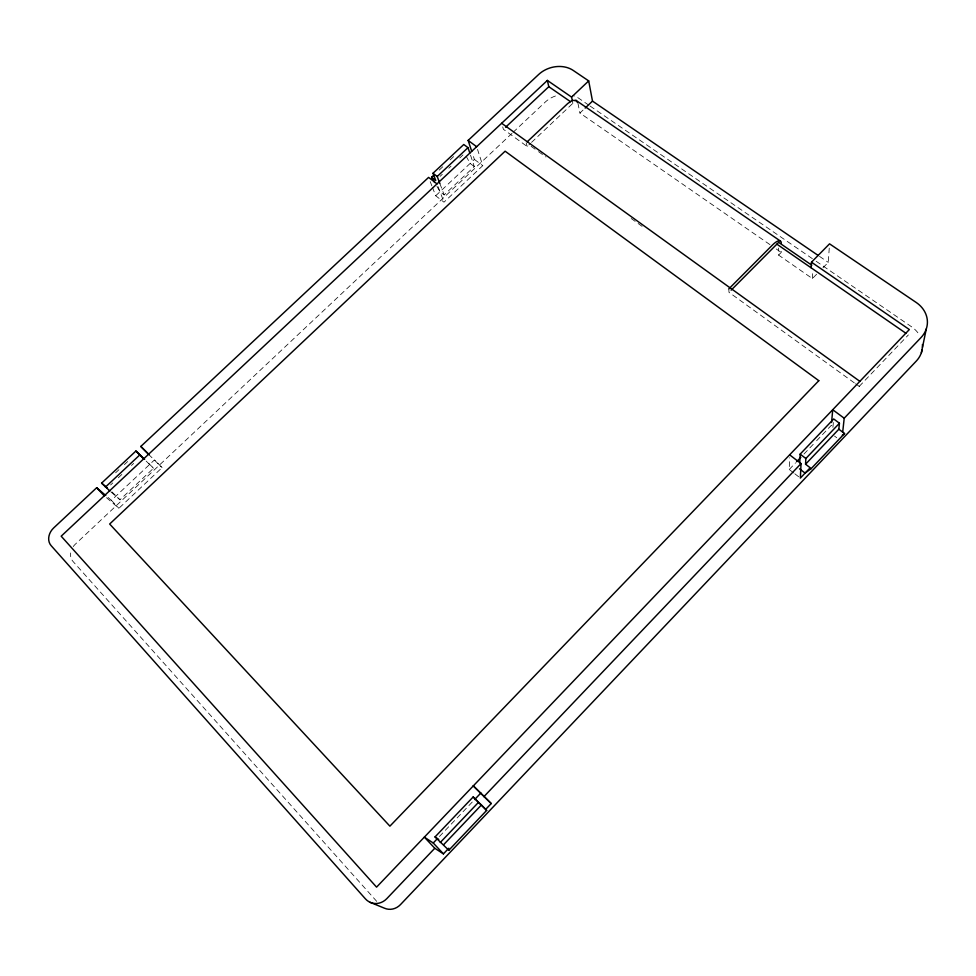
<?xml version="1.0" encoding="UTF-8"?>
<svg xmlns="http://www.w3.org/2000/svg" width="976" height="976" viewBox="0 0 976 976"><rect width="100%" height="100%" fill="white"/><g stroke="black" fill="none" stroke-linecap="round" stroke-linejoin="round"><path stroke-width="0.73" stroke-dasharray="4.88 3.66" d="M816.619 274.244L812.386 278.563L778.58 255.09L778.616 248.014M778.58 255.09L781.215 252.43L781.239 249.807M793.695 472.921L789.255 469.48L789.56 457.756M812.386 278.563L812.727 271.609M822.975 267.766L828.282 262.373L829.246 248.111M832.918 427.378L833.431 421.766M855.525 383.751L859.222 386.411L859.539 383.885M859.222 386.411L908.351 334.951M439.444 836.481L473.628 800.613M789.255 469.48L795.562 462.856M803.98 454.035L815.546 441.896M816.595 440.786L831.32 425.341L833.565 427.012M769.966 244.634L579.927 113.033L584.112 109.056M502.701 126.892L503.396 129.308L527.186 146.498L530.456 143.411M531.542 142.386L575.986 100.357M111.008 491.989L119.975 499.785L153.525 468.236L146.693 461.343M436.955 186.453L440.03 191.699L444.165 194.895L474.299 166.554L470.261 154.403M511.985 133.37L75.384 544.132A13.347 10.968 -46 0 0 72.883 547.146M513.095 132.321L545.23 102.09A24.193 19.313 -16.2 0 1 557.918 95.258M106.518 497.723L118.901 508.301L162.089 467.626L154.501 459.891L111.423 500.346L106.884 496.455M432.417 187.282L435.699 195.761L443.982 202.178L482.766 165.652L477.532 149.413M435.699 195.761L474.397 159.417L472.604 153.988M115.619 472.811L118.901 469.737M124.379 464.613L127.661 461.538M439.188 170.129L443.543 166.054M450.07 159.942L454.426 155.867M110.605 484.974L112.801 482.925M118.291 477.789L122.671 473.677M131.455 465.454L133.639 463.405M440.103 176.363L442.274 174.326M448.814 168.201L450.997 166.164M459.708 158.002L462.978 154.94M819.498 256.359L828.282 262.373M588.821 105.176L578.78 98.271A24.193 19.313 -16.2 0 0 572.375 95.319M590.077 106.042L814.911 260.409M816.168 261.275L911.621 326.826A28.536 24.29 3 0 1 918.831 334.121M776.213 248.965L781.215 252.43M531.127 146.327L537.312 150.78M538.545 151.67L545.962 157.014M631.204 218.502L643.562 227.42M854.305 382.86L728.999 292.324L728.804 288.908M474.397 159.417L482.766 165.652M474.299 166.554L470.127 163.431L464.979 154.086M834.517 436.077L836.749 437.748M794.806 473.775L799.259 477.227M112.008 491.904L119.975 499.785M146.119 461.075L153.525 468.236M148.523 454.316L162.089 467.626M111.423 500.346L118.901 508.301M376.724 901.373L72.98 561.42A13.347 10.968 -46 0 1 70.662 552.965M430.221 181.634L431.868 185.879M438.09 186.684L443.982 202.178M439.883 183.561L444.165 194.895M526.186 142.764L527.186 146.498M572.278 100.467L572.863 103.31M577.914 103.139L579.927 113.033"/><path stroke-width="1.46" d="M799.759 462.941L800.149 454.133L833.699 418.96L839.445 423.23L838.835 429.22L805.554 464.21L811.239 468.578L844.557 433.49L838.835 429.22M789.633 454.828L801.028 463.588L800.369 478.081L809.189 468.797M811.202 267.875L811.471 262.19L829.539 243.841L916.159 302.438A29.487 24.9 2.3 0 1 921.002 337.574L844.203 418.228L842.678 432.283M805.554 464.21L805.859 458.513L839.445 423.23M831.576 422.51L832.723 409.737L844.203 418.228M921.381 352.69L926.285 328.924M443.433 853.866L433.234 842.996L424.34 837.127L434.784 848.254L443.433 853.866L448.789 848.242L448.814 850.267L486.658 810.409L473.177 796.941L435.04 836.932L448.814 850.267M485.95 809.104L491.221 803.553L473.311 785.887L491.221 803.553M434.784 848.254L386.85 898.591A16.446 14.994 -72 0 1 365.39 898.835L51.118 545.621A13.774 11.2 -45.5 0 1 53.717 527.894L96.685 487.719L105.75 495.491M440.274 842.483L478.472 802.37L473.177 796.941M483.876 796.684L801.028 463.588M443.604 844.728L481.388 805.005L478.472 802.37M433.234 842.996L437.37 838.652M474.665 799.527L480.887 793M796.611 461.758L800.82 457.341M728.804 288.908L772.394 245.086A13.737 4.587 -53.9 0 1 781.3 243.256M731.122 290.177L778.653 242.365L811.776 265.191M585.161 108.068L592.493 101.114L588.699 80.91L573.18 70.406A24.9 19.654 -16.4 0 0 538.691 74.457L468.138 140.41L471.713 151.28M527.284 141.727L567.776 103.48L572.278 100.467L571.57 97.088L588.699 80.91M571.57 97.088L547.365 80.422L61.183 536.19L376.565 887.135L909.339 329.546L811.471 262.19M505.617 127.234L548.805 86.693L547.365 80.422M109.885 491.013L101.614 483.108L135.945 451.01L144.655 459.342M148.523 454.316L140.812 446.447L428.586 177.4L437.016 183.878M433.747 175.216L431.575 177.254L435.735 180.45L433.002 173.264L463.771 144.497L468.016 147.657L469.81 153.049M105.408 487.122L139.775 454.95L144.009 459.037M439.883 183.561L437.211 176.485L468.016 147.657M842.325 435.186L844.557 433.49M811.239 468.578L805.09 473.116L799.515 468.822M572.278 100.467L575.986 100.357L780.141 240.877M370.16 902.336L384.385 908.168A15.872 14.518 -73.4 0 0 400.514 904.569L916.257 361.108A28.536 24.29 3 0 0 922.076 350.042M435.04 836.932L438.736 839.445M592.493 101.114L818.242 255.505M548.805 86.693L570.46 101.638M776.872 244.159L905.862 333.231M501.664 123.269L859.856 381.348M468.138 140.41L476.654 146.705M433.002 173.264L437.211 176.485M800.149 454.133L805.859 458.513M101.614 483.108L107.323 488.061M140.812 446.447L149.243 454.718M481.388 805.005L486.658 810.409M135.945 451.01L139.775 454.95M96.685 487.719L104.261 495.796M575.986 100.357L577.267 102.212M431.575 177.254L434.649 182.5M922.418 344.552A28.536 24.29 3 0 1 922.43 347.297M818.815 380.689L389.9 826.16L109.666 524.027L505.117 151.195L818.815 380.689"/></g></svg>
